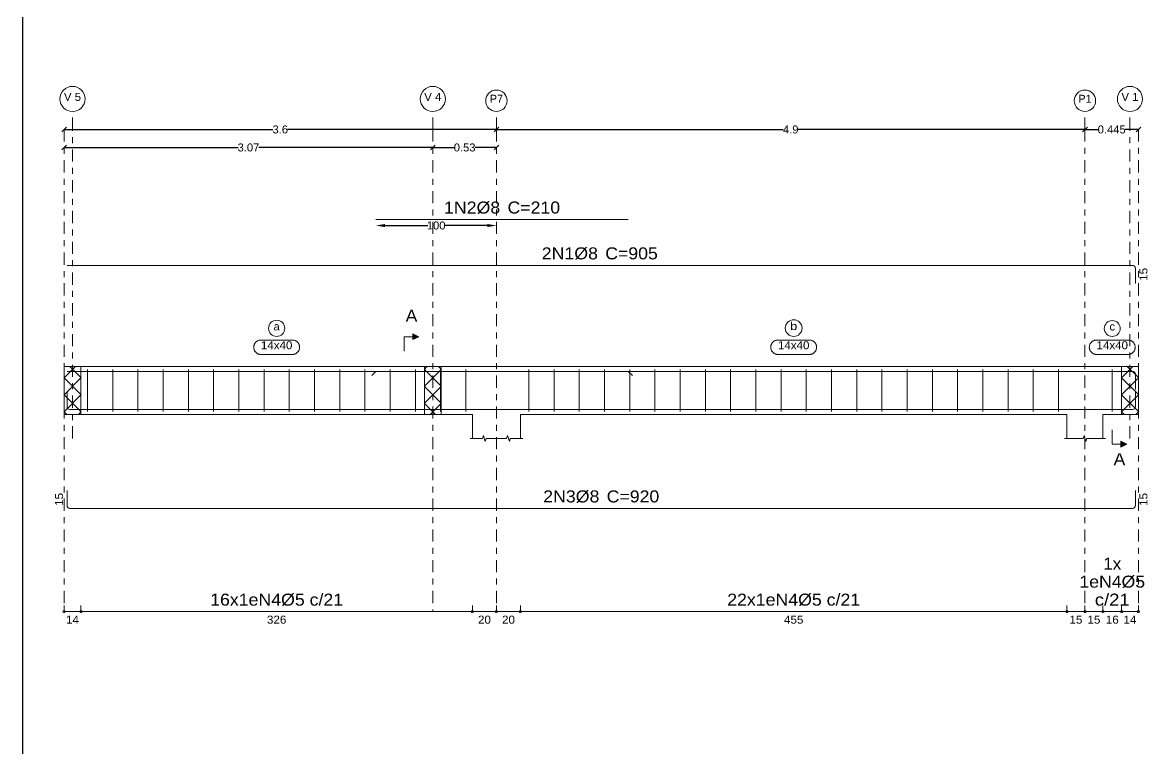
# Model space of a CAD drawing. Header units: centimetres. Extents: x 3194 to 3278, y -951 to -517.
# Drawn here: x 3236.63 to 3255.36, y -874.52 to -862.43 of the extents above; entities that cross this region are included whole.
import ezdxf
from ezdxf.enums import TextEntityAlignment as Align

# ---------------------------------------------------------------- set-up
doc = ezdxf.new("R2010")
doc.units = ezdxf.units.CM
doc.linetypes.add('CYPE_RAYAPUNTO', pattern=[0.4125, 0.2025, -0.105, 0, -0.105])
for name, color, linetype, lineweight in [('ARM_LONGITUDINAL_Ø8', 32, 'Continuous', 9), ('ARM_TRANSVERSAL_Ø5', 120, 'Continuous', 9), ('ELE_ARM_TRANS_TXT_EST', 7, 'Continuous', 9), ('ELE_CONT_NOS', 7, 'Continuous', 9), ('ELE_CONT_VIG_CONCRETO', 7, 'Continuous', 9), ('ELE_COT_COMPRIMENTO_PROJETADO', 8, 'Continuous', 0), ('ELE_COT_COT_ANCORAGENS', 8, 'Continuous', 0), ('ELE_COT_COT_ARM', 8, 'Continuous', 0), ('ELE_COT_COT_EST', 8, 'Continuous', 0), ('ELE_COT_COT_LIN_APOIOS', 8, 'CYPE_RAYAPUNTO', 0), ('ELE_COT_TEXTOS_ESTRIBOS', 8, 'Continuous', 0), ('ELE_REF_COT_LIN_AUX_COTA', 8, 'CYPE_RAYAPUNTO', 9), ('ELE_REF_LINHAS_MARCAS_PLANTA', 8, 'Continuous', 9), ('ELE_REF_MARCAS_PLANTA', 8, 'Continuous', 9), ('ELE_REF_REF_NOME', 8, 'Continuous', 9), ('ELE_REF_REF_REFERENCIA', 8, 'Continuous', 9), ('ELE_REF_TEXTO_REF_NOME', 8, 'Continuous', 9), ('ELE_REF_TEXTO_REF_REFERENCIA', 8, 'Continuous', 9), ('POR_ARM_LONG_ARM_TEXTOS', 7, 'Continuous', 9), ('POR_ARM_LONG_TXT_COMP', 7, 'Continuous', 9)]:
    doc.layers.add(name, color=color, linetype=linetype, lineweight=lineweight)
doc.styles.add('CYPETXT', font='arial.ttf', dxfattribs={"height": 0.2})
doc.styles.add('CYPETXT_0.2', font='arial.ttf', dxfattribs={"height": 0.133333})
doc.dimstyles.new('cype_arrow', dxfattribs={"dimtxt": 0.18, "dimasz": 0.15, "dimexe": 0.05, "dimexo": 0.05, "dimgap": 0, "dimtad": 0, "dimdec": 4, "dimzin": 0, "dimdsep": 46, "dimtxsty": 'CYPETXT_0.2', "dimcen": 0.09, "dimadec": 0, "dimazin": 0, "dimtfac": 1, "dimtdec": 4, "dimtofl": 0, "dimtmove": 2, "dimatfit": 3, "dimfxl": 1, "dimtolj": 1, "dimtzin": 0, "dimarcsym": 0})
doc.dimstyles.new('cype_oblique', dxfattribs={"dimtxt": 0.18, "dimasz": 0.18, "dimexe": 0.05, "dimexo": 0.05, "dimgap": 0, "dimtad": 0, "dimdec": 4, "dimzin": 0, "dimdsep": 46, "dimtxsty": 'CYPETXT_0.2', "dimblk": 'OBLIQUE', "dimtsz": 0.04, "dimcen": 0.09, "dimadec": 0, "dimazin": 0, "dimtfac": 1, "dimtdec": 4, "dimtofl": 0, "dimtmove": 2, "dimatfit": 3, "dimfxl": 1, "dimtolj": 1, "dimtzin": 0, "dimarcsym": 0})

# ---------------------------------------------------------------- blocks, each defined once
blk = doc.blocks.new('*D1380')
at = {"layer": 'Defpoints', "color": 0, "transparency": 16777216}
for p in [(3237.32, -864.51), (3237.32, -864.51), (3243.46, -864.51)]:
    blk.add_point(p, dxfattribs=at)
at = {"layer": 'ELE_COT_COMPRIMENTO_PROJETADO', "color": 0, "lineweight": -2, "transparency": 16777216}
for p, q in [((3237.28, -864.55), (3237.36, -864.47)), ((3237.32, -864.51), (3240.216, -864.51)), ((3243.46, -864.51), (3240.563, -864.51)), ((3243.42, -864.55), (3243.5, -864.47))]:
    blk.add_line(p, q, dxfattribs=at)
at = {"layer": 'ELE_COT_COMPRIMENTO_PROJETADO', "color": 0, "transparency": 16777216, "insert": (3240.39, -864.51), "char_height": 0.1333, "attachment_point": 5, "style": 'CYPETXT_0.2'}
blk.add_mtext('\\A1;3.07', dxfattribs=at)
blk = doc.blocks.new('_OBLIQUE')
at = {"color": 0, "linetype": 'ByBlock'}
blk.add_line((-0.5, -0.5), (0.5, 0.5), dxfattribs=at)
blk = doc.blocks.new('*D1381')
at = {"layer": 'Defpoints', "color": 0, "transparency": 16777216}
for p in [(3243.46, -864.51), (3243.46, -864.51), (3244.52, -864.51)]:
    blk.add_point(p, dxfattribs=at)
at = {"layer": 'ELE_COT_COMPRIMENTO_PROJETADO', "color": 0, "lineweight": -2, "transparency": 16777216}
for p, q in [((3243.42, -864.55), (3243.5, -864.47)), ((3243.46, -864.51), (3243.816, -864.51)), ((3244.52, -864.51), (3244.163, -864.51)), ((3244.48, -864.55), (3244.56, -864.47))]:
    blk.add_line(p, q, dxfattribs=at)
at = {"layer": 'ELE_COT_COMPRIMENTO_PROJETADO', "color": 0, "transparency": 16777216, "insert": (3243.99, -864.51), "char_height": 0.1333, "attachment_point": 5, "style": 'CYPETXT_0.2'}
blk.add_mtext('\\A1;0.53', dxfattribs=at)
blk = doc.blocks.new('*D1382')
at = {"layer": 'Defpoints', "color": 0, "transparency": 16777216}
for p in [(3237.32, -864.21), (3237.32, -864.21), (3244.52, -864.21)]:
    blk.add_point(p, dxfattribs=at)
at = {"layer": 'ELE_COT_COMPRIMENTO_PROJETADO', "color": 0, "lineweight": -2, "transparency": 16777216}
for p, q in [((3237.28, -864.25), (3237.36, -864.17)), ((3244.48, -864.25), (3244.56, -864.17)), ((3237.32, -864.21), (3240.798, -864.21)), ((3244.52, -864.21), (3241.041, -864.21))]:
    blk.add_line(p, q, dxfattribs=at)
at = {"layer": 'ELE_COT_COMPRIMENTO_PROJETADO', "color": 0, "transparency": 16777216, "insert": (3240.92, -864.21), "char_height": 0.1333, "attachment_point": 5, "style": 'CYPETXT_0.2'}
blk.add_mtext('\\A1;3.6', dxfattribs=at)
blk = doc.blocks.new('*D1383')
at = {"layer": 'Defpoints', "color": 0, "transparency": 16777216}
for p in [(3244.52, -864.21), (3244.52, -864.21), (3254.32, -864.21)]:
    blk.add_point(p, dxfattribs=at)
at = {"layer": 'ELE_COT_COMPRIMENTO_PROJETADO', "color": 0, "lineweight": -2, "transparency": 16777216}
for p, q in [((3244.48, -864.25), (3244.56, -864.17)), ((3254.28, -864.25), (3254.36, -864.17)), ((3244.52, -864.21), (3249.295, -864.21)), ((3254.32, -864.21), (3249.544, -864.21))]:
    blk.add_line(p, q, dxfattribs=at)
at = {"layer": 'ELE_COT_COMPRIMENTO_PROJETADO', "color": 0, "transparency": 16777216, "insert": (3249.42, -864.21), "char_height": 0.1333, "attachment_point": 5, "style": 'CYPETXT_0.2'}
blk.add_mtext('\\A1;4.9', dxfattribs=at)
blk = doc.blocks.new('*D1384')
at = {"layer": 'Defpoints', "color": 0, "transparency": 16777216}
for p in [(3254.32, -864.21), (3254.32, -864.21), (3255.21, -864.21)]:
    blk.add_point(p, dxfattribs=at)
at = {"layer": 'ELE_COT_COMPRIMENTO_PROJETADO', "color": 0, "lineweight": -2, "transparency": 16777216}
for p, q in [((3254.28, -864.25), (3254.36, -864.17)), ((3255.17, -864.25), (3255.25, -864.17)), ((3254.32, -864.21), (3254.539, -864.21)), ((3255.21, -864.21), (3254.99, -864.21))]:
    blk.add_line(p, q, dxfattribs=at)
at = {"layer": 'ELE_COT_COMPRIMENTO_PROJETADO', "color": 0, "transparency": 16777216, "insert": (3254.765, -864.21), "char_height": 0.1333, "attachment_point": 5, "style": 'CYPETXT_0.2'}
blk.add_mtext('\\A1;0.445', dxfattribs=at)
blk = doc.blocks.new('*D1221')
at = {"layer": 'Defpoints', "color": 0, "transparency": 16777216}
for p in [(3242.513, -865.81), (3244.52, -865.81), (3244.52, -865.81)]:
    blk.add_point(p, dxfattribs=at)
at = {"layer": 'ELE_COT_COT_ARM', "color": 0, "lineweight": -2, "transparency": 16777216}
for p, q in [((3242.663, -865.81), (3243.376, -865.81)), ((3244.37, -865.81), (3243.657, -865.81))]:
    blk.add_line(p, q, dxfattribs=at)
at = {"layer": 'ELE_COT_COT_ARM', "color": 0, "transparency": 16777216}
for points in [[(3242.663, -865.785), (3242.663, -865.835), (3242.513, -865.81)], [(3244.37, -865.785), (3244.37, -865.835), (3244.52, -865.81)]]:
    blk.add_solid(points, dxfattribs=at)
at = {"layer": 'ELE_COT_COT_ARM', "color": 0, "transparency": 16777216, "insert": (3243.516, -865.81), "char_height": 0.1333, "attachment_point": 5, "style": 'CYPETXT_0.2'}
blk.add_mtext('\\A1;100', dxfattribs=at)

msp = doc.modelspace()

# ---------------------------------------------------------------- hatches: boundary and pattern name
at = {"layer": 'ELE_REF_LINHAS_MARCAS_PLANTA'}
for points in [[(3243.12944, -867.7108), (3243.12944, -867.6148), (3243.22544, -867.6628)], [(3254.91857, -869.4048), (3254.91857, -869.5008), (3255.01457, -869.4528)]]:
    msp.add_hatch(color=256, dxfattribs=at).paths.add_polyline_path(points)

# ---------------------------------------------------------------- linework, layer by layer
msp.add_line((3236.62733, -860.62006), (3236.62733, -874.79363))
at = {"layer": 'ARM_LONGITUDINAL_Ø8'}
for p, q in [((3242.5133, -868.2398), (3242.44259, -868.31051)), ((3246.7133, -868.2398), (3246.78401, -868.31051))]:
    msp.add_line(p, q, dxfattribs=at)
for points in [[(3242.5133, -865.71019), (3246.7133, -865.71019)], [(3255.15957, -866.77367), (3255.15957, -866.52167), (3255.15592, -866.5033), (3255.14551, -866.48773), (3255.12994, -866.47733), (3255.11157, -866.47367), (3237.36957, -866.47367)], [(3255.15957, -868.5398), (3255.15957, -868.2878), (3255.15592, -868.26943), (3255.14551, -868.25385), (3255.12994, -868.24345), (3255.11157, -868.2398), (3237.36957, -868.2398)], [(3242.5133, -868.2398), (3246.7133, -868.2398)], [(3255.15957, -868.5758), (3255.15957, -868.8278), (3255.15592, -868.84616), (3255.14551, -868.86174), (3255.12994, -868.87214), (3255.11157, -868.8758), (3237.41757, -868.8758), (3237.3992, -868.87214), (3237.38363, -868.86174), (3237.37322, -868.84616), (3237.36957, -868.8278), (3237.36957, -868.5758)], [(3255.15957, -870.2228), (3255.15957, -870.4748), (3255.15592, -870.49316), (3255.14551, -870.50874), (3255.12994, -870.51914), (3255.11157, -870.5228), (3237.41757, -870.5228), (3237.3992, -870.51914), (3237.38363, -870.50874), (3237.37322, -870.49316), (3237.36957, -870.4748), (3237.36957, -870.2228)]]:
    msp.add_lwpolyline(points, dxfattribs=at)
at = {"layer": 'ARM_TRANSVERSAL_Ø5'}
for p, q in [((3237.70957, -868.2078), (3237.70957, -868.9078)), ((3238.12957, -868.2078), (3238.12957, -868.9078)), ((3238.54957, -868.2078), (3238.54957, -868.9078)), ((3238.96957, -868.2078), (3238.96957, -868.9078)), ((3239.38957, -868.2078), (3239.38957, -868.9078)), ((3239.80957, -868.2078), (3239.80957, -868.9078)), ((3240.22957, -868.2078), (3240.22957, -868.9078)), ((3240.64957, -868.2078), (3240.64957, -868.9078)), ((3241.06957, -868.2078), (3241.06957, -868.9078)), ((3241.48957, -868.2078), (3241.48957, -868.9078)), ((3241.90957, -868.2078), (3241.90957, -868.9078)), ((3242.32957, -868.2078), (3242.32957, -868.9078)), ((3242.74957, -868.2078), (3242.74957, -868.9078)), ((3243.16957, -868.2078), (3243.16957, -868.9078)), ((3243.58957, -868.2078), (3243.58957, -868.9078)), ((3244.00957, -868.2078), (3244.00957, -868.9078)), ((3245.05957, -868.2078), (3245.05957, -868.9078)), ((3245.47957, -868.2078), (3245.47957, -868.9078)), ((3245.89957, -868.2078), (3245.89957, -868.9078)), ((3246.31957, -868.2078), (3246.31957, -868.9078)), ((3246.73957, -868.2078), (3246.73957, -868.9078)), ((3247.15957, -868.2078), (3247.15957, -868.9078)), ((3247.57957, -868.2078), (3247.57957, -868.9078)), ((3247.99957, -868.2078), (3247.99957, -868.9078)), ((3248.41957, -868.2078), (3248.41957, -868.9078)), ((3248.83957, -868.2078), (3248.83957, -868.9078)), ((3249.25957, -868.2078), (3249.25957, -868.9078)), ((3249.67957, -868.2078), (3249.67957, -868.9078)), ((3250.09957, -868.2078), (3250.09957, -868.9078)), ((3250.51957, -868.2078), (3250.51957, -868.9078)), ((3250.93957, -868.2078), (3250.93957, -868.9078)), ((3251.35957, -868.2078), (3251.35957, -868.9078)), ((3251.77957, -868.2078), (3251.77957, -868.9078)), ((3252.19957, -868.2078), (3252.19957, -868.9078)), ((3252.61957, -868.2078), (3252.61957, -868.9078)), ((3253.03957, -868.2078), (3253.03957, -868.9078)), ((3253.45957, -868.2078), (3253.45957, -868.9078)), ((3253.87957, -868.2078), (3253.87957, -868.9078)), ((3254.77457, -868.2078), (3254.77457, -868.9078))]:
    msp.add_line(p, q, dxfattribs=at)
at = {"layer": 'ELE_CONT_NOS'}
for p, q in [((3237.31957, -868.1578), (3237.31957, -868.9578)), ((3255.20957, -868.1578), (3255.20957, -868.9578)), ((3244.11957, -868.9578), (3244.11957, -869.3578)), ((3244.91957, -868.9578), (3244.91957, -869.3578)), ((3254.01957, -868.9578), (3254.01957, -869.3578)), ((3254.61957, -868.9578), (3254.61957, -869.3578))]:
    msp.add_line(p, q, dxfattribs=at)
at = {"layer": 'ELE_CONT_NOS', "lineweight": 0}
for p, q in [((3237.31957, -868.34703), (3237.50881, -868.1578)), ((3237.59957, -868.34419), (3237.41318, -868.1578)), ((3243.31957, -868.20419), (3243.36596, -868.1578)), ((3243.31957, -868.48703), (3243.59957, -868.20703)), ((3243.59957, -868.48703), (3243.31957, -868.20703)), ((3243.59957, -868.20419), (3243.55318, -868.1578)), ((3254.92957, -868.34703), (3255.11881, -868.1578)), ((3255.20957, -868.34419), (3255.02318, -868.1578)), ((3237.59957, -868.62703), (3237.31957, -868.34703)), ((3237.31957, -868.62987), (3237.59957, -868.34987)), ((3243.31957, -868.76987), (3243.59957, -868.48987)), ((3243.59957, -868.76987), (3243.31957, -868.48987)), ((3255.20957, -868.62703), (3254.92957, -868.34703)), ((3254.92957, -868.62987), (3255.20957, -868.34987)), ((3237.59957, -868.90987), (3237.31957, -868.62987)), ((3237.31957, -868.91272), (3237.59957, -868.63272)), ((3255.20957, -868.90987), (3254.92957, -868.62987)), ((3254.92957, -868.91272), (3255.20957, -868.63272)), ((3243.50465, -868.9578), (3243.31957, -868.77272)), ((3243.41449, -868.9578), (3243.59957, -868.77272)), ((3237.36465, -868.9578), (3237.31957, -868.91272)), ((3237.55733, -868.9578), (3237.59957, -868.91556)), ((3254.97465, -868.9578), (3254.92957, -868.91272)), ((3255.16733, -868.9578), (3255.20957, -868.91556))]:
    msp.add_line(p, q, dxfattribs=at)
at = {"layer": 'ELE_CONT_NOS'}
for points in [[(3237.31957, -868.1578), (3237.59957, -868.1578)], [(3244.11957, -868.1578), (3244.91957, -868.1578)], [(3254.01957, -868.1578), (3254.61957, -868.1578)], [(3254.92957, -868.1578), (3255.20957, -868.1578)], [(3237.31957, -868.9578), (3237.59957, -868.9578)], [(3254.92957, -868.9578), (3255.20957, -868.9578)], [(3244.07957, -869.3578), (3244.28957, -869.3578), (3244.30457, -869.3078), (3244.33457, -869.4078), (3244.34957, -869.3578), (3244.55957, -869.3578)], [(3244.47957, -869.3578), (3244.68957, -869.3578), (3244.70457, -869.3078), (3244.73457, -869.4078), (3244.74957, -869.3578), (3244.95957, -869.3578)], [(3253.97957, -869.3578), (3254.28957, -869.3578), (3254.30457, -869.3078), (3254.33457, -869.4078), (3254.34957, -869.3578), (3254.65957, -869.3578)]]:
    msp.add_lwpolyline(points, dxfattribs=at)
at = {"layer": 'ELE_CONT_NOS', "lineweight": 0}
for points in [[(3237.31957, -868.1578), (3237.31957, -868.9578), (3237.59957, -868.9578), (3237.59957, -868.1578), (3237.31957, -868.1578)], [(3243.31957, -868.1578), (3243.31957, -868.9578), (3243.59957, -868.9578), (3243.59957, -868.1578), (3243.31957, -868.1578)], [(3254.92957, -868.1578), (3254.92957, -868.9578), (3255.20957, -868.9578), (3255.20957, -868.1578), (3254.92957, -868.1578)]]:
    msp.add_lwpolyline(points, close=True, dxfattribs=at)
at = {"layer": 'ELE_CONT_VIG_CONCRETO'}
for p, q in [((3237.59957, -868.1578), (3243.45957, -868.1578)), ((3243.45957, -868.1578), (3244.11957, -868.1578)), ((3244.91957, -868.1578), (3254.01957, -868.1578)), ((3254.61957, -868.1578), (3254.92957, -868.1578)), ((3237.59957, -868.9578), (3243.45957, -868.9578)), ((3243.45957, -868.9578), (3244.11957, -868.9578)), ((3244.91957, -868.9578), (3254.01957, -868.9578)), ((3254.61957, -868.9578), (3254.92957, -868.9578))]:
    msp.add_line(p, q, dxfattribs=at)
at = {"layer": 'ELE_COT_COT_EST'}
for p, q in [((3237.31957, -872.2428), (3237.31957, -872.1428)), ((3237.59957, -872.2428), (3237.59957, -872.1428)), ((3244.11957, -872.2428), (3244.11957, -872.1428)), ((3244.51957, -872.2428), (3244.51957, -872.1428)), ((3244.91957, -872.2428), (3244.91957, -872.1428)), ((3254.01957, -872.2428), (3254.01957, -872.1428)), ((3254.31957, -872.2428), (3254.31957, -872.1428)), ((3254.61957, -872.2428), (3254.61957, -872.1428)), ((3254.92957, -872.2428), (3254.92957, -872.1428))]:
    msp.add_line(p, q, dxfattribs=at)
for points in [[(3237.31957, -872.2428), (3237.59957, -872.2428), (3237.59957, -872.1428)], [(3237.59957, -872.2428), (3244.11957, -872.2428), (3244.11957, -872.1428)], [(3244.11957, -872.2428), (3244.51957, -872.2428), (3244.51957, -872.1428)], [(3244.51957, -872.2428), (3244.91957, -872.2428), (3244.91957, -872.1428)], [(3244.91957, -872.2428), (3254.01957, -872.2428), (3254.01957, -872.1428)], [(3254.01957, -872.2428), (3254.31957, -872.2428), (3254.31957, -872.1428)], [(3254.31957, -872.2428), (3254.61957, -872.2428), (3254.61957, -872.1428)], [(3254.61957, -872.2428), (3254.92957, -872.2428), (3254.92957, -872.1428)], [(3254.92957, -872.2428), (3255.20957, -872.2428), (3255.20957, -872.1428)]]:
    msp.add_lwpolyline(points, dxfattribs=at)
for centre in [(3237.31957, -872.2428), (3237.59957, -872.2428), (3237.59957, -872.2428), (3244.11957, -872.2428), (3244.11957, -872.2428), (3244.51957, -872.2428), (3244.51957, -872.2428), (3244.91957, -872.2428), (3244.91957, -872.2428), (3254.01957, -872.2428), (3254.01957, -872.2428), (3254.31957, -872.2428), (3254.31957, -872.2428), (3254.61957, -872.2428), (3254.61957, -872.2428), (3254.92957, -872.2428), (3254.92957, -872.2428), (3255.20957, -872.2428)]:
    msp.add_circle(centre, 0.02, dxfattribs=at)
at = {"layer": 'ELE_COT_COT_LIN_APOIOS'}
for p, q in [((3237.31957, -864.21019), (3237.31957, -872.2428)), ((3237.31957, -864.21019), (3237.31957, -872.2428)), ((3243.45957, -864.21019), (3243.45957, -872.2428)), ((3244.51957, -864.21019), (3244.51957, -872.2428)), ((3244.51957, -864.21019), (3244.51957, -872.2428)), ((3254.31957, -864.21019), (3254.31957, -872.2428)), ((3255.20957, -864.21019), (3255.20957, -872.2428))]:
    msp.add_line(p, q, dxfattribs=at)
at = {"layer": 'ELE_REF_COT_LIN_AUX_COTA'}
for p, q in [((3237.45957, -864.21019), (3237.45957, -863.91019)), ((3243.45957, -864.21019), (3243.45957, -863.91019)), ((3244.51957, -864.21019), (3244.51957, -863.91019)), ((3254.31957, -864.21019), (3254.31957, -863.91019)), ((3255.06957, -864.21019), (3255.06957, -863.91019)), ((3237.45957, -869.3578), (3237.45957, -864.21019)), ((3255.06957, -869.3578), (3255.06957, -864.21019))]:
    msp.add_line(p, q, dxfattribs=at)
at = {"layer": 'ELE_REF_LINHAS_MARCAS_PLANTA'}
for p, q in [((3242.98544, -867.6628), (3242.98544, -867.9028)), ((3242.98544, -867.6628), (3243.12944, -867.6628)), ((3254.77457, -869.4528), (3254.77457, -869.2128)), ((3254.77457, -869.4528), (3254.91857, -869.4528))]:
    msp.add_line(p, q, dxfattribs=at)
for points in [[(3243.12944, -867.7108), (3243.12944, -867.6148), (3243.22544, -867.6628)], [(3254.91857, -869.4048), (3254.91857, -869.5008), (3255.01457, -869.4528)]]:
    msp.add_lwpolyline(points, close=True, dxfattribs=at)
at = {"layer": 'ELE_REF_REF_NOME'}
for points in [[(3241.12157, -867.7178), (3241.12959, -867.71806), (3241.13756, -867.71887), (3241.14547, -867.7202), (3241.15327, -867.72206), (3241.16093, -867.72444), (3241.16842, -867.72732), (3241.17569, -867.73069), (3241.18272, -867.73455), (3241.18948, -867.73886), (3241.19594, -867.74362), (3241.20206, -867.7488), (3241.20783, -867.75437), (3241.21321, -867.76032), (3241.21818, -867.76661), (3241.22272, -867.77323), (3241.2268, -867.78013), (3241.23042, -867.78728), (3241.23355, -867.79467), (3241.23618, -867.80224), (3241.2383, -867.80998), (3241.2399, -867.81784), (3241.24097, -867.82578), (3241.2415, -867.83379), (3241.2415, -867.84181), (3241.24097, -867.84981), (3241.2399, -867.85775), (3241.2383, -867.86561), (3241.23618, -867.87335), (3241.23355, -867.88092), (3241.23042, -867.88831), (3241.2268, -867.89547), (3241.22272, -867.90237), (3241.21818, -867.90898), (3241.21321, -867.91527), (3241.20783, -867.92122), (3241.20206, -867.92679), (3241.19594, -867.93197), (3241.18948, -867.93673), (3241.18272, -867.94104), (3241.17569, -867.9449), (3241.16842, -867.94827), (3241.16093, -867.95116), (3241.15327, -867.95353), (3241.14547, -867.95539), (3241.13756, -867.95672), (3241.12959, -867.95753), (3241.12157, -867.9578), (3240.59757, -867.9578), (3240.58956, -867.95753), (3240.58158, -867.95672), (3240.57367, -867.95539), (3240.56587, -867.95353), (3240.55821, -867.95116), (3240.55072, -867.94827), (3240.54345, -867.9449), (3240.53642, -867.94104), (3240.52966, -867.93673), (3240.5232, -867.93197), (3240.51708, -867.92679), (3240.51131, -867.92122), (3240.50593, -867.91527), (3240.50096, -867.90898), (3240.49642, -867.90237), (3240.49234, -867.89547), (3240.48872, -867.88831), (3240.48559, -867.88092), (3240.48296, -867.87335), (3240.48084, -867.86561), (3240.47924, -867.85775), (3240.47817, -867.84981), (3240.47764, -867.84181), (3240.47764, -867.83379), (3240.47817, -867.82578), (3240.47924, -867.81784), (3240.48084, -867.80998), (3240.48296, -867.80224), (3240.48559, -867.79467), (3240.48872, -867.78728), (3240.49234, -867.78013), (3240.49642, -867.77323), (3240.50096, -867.76661), (3240.50593, -867.76032), (3240.51131, -867.75437), (3240.51708, -867.7488), (3240.5232, -867.74362), (3240.52966, -867.73886), (3240.53642, -867.73455), (3240.54345, -867.73069), (3240.55072, -867.72732), (3240.55821, -867.72444), (3240.56587, -867.72206), (3240.57367, -867.7202), (3240.58158, -867.71887), (3240.58956, -867.71806), (3240.59757, -867.7178), (3241.12157, -867.7178)], [(3249.73157, -867.7178), (3249.73959, -867.71806), (3249.74756, -867.71887), (3249.75547, -867.7202), (3249.76327, -867.72206), (3249.77093, -867.72444), (3249.77842, -867.72732), (3249.78569, -867.73069), (3249.79272, -867.73455), (3249.79948, -867.73886), (3249.80594, -867.74362), (3249.81206, -867.7488), (3249.81783, -867.75437), (3249.82321, -867.76032), (3249.82818, -867.76661), (3249.83272, -867.77323), (3249.8368, -867.78013), (3249.84042, -867.78728), (3249.84355, -867.79467), (3249.84618, -867.80224), (3249.8483, -867.80998), (3249.8499, -867.81784), (3249.85097, -867.82578), (3249.8515, -867.83379), (3249.8515, -867.84181), (3249.85097, -867.84981), (3249.8499, -867.85775), (3249.8483, -867.86561), (3249.84618, -867.87335), (3249.84355, -867.88092), (3249.84042, -867.88831), (3249.8368, -867.89547), (3249.83272, -867.90237), (3249.82818, -867.90898), (3249.82321, -867.91527), (3249.81783, -867.92122), (3249.81206, -867.92679), (3249.80594, -867.93197), (3249.79948, -867.93673), (3249.79272, -867.94104), (3249.78569, -867.9449), (3249.77842, -867.94827), (3249.77093, -867.95116), (3249.76327, -867.95353), (3249.75547, -867.95539), (3249.74756, -867.95672), (3249.73959, -867.95753), (3249.73157, -867.9578), (3249.20757, -867.9578), (3249.19956, -867.95753), (3249.19158, -867.95672), (3249.18367, -867.95539), (3249.17587, -867.95353), (3249.16821, -867.95116), (3249.16072, -867.94827), (3249.15345, -867.9449), (3249.14642, -867.94104), (3249.13966, -867.93673), (3249.1332, -867.93197), (3249.12708, -867.92679), (3249.12131, -867.92122), (3249.11593, -867.91527), (3249.11096, -867.90898), (3249.10642, -867.90237), (3249.10234, -867.89547), (3249.09872, -867.88831), (3249.09559, -867.88092), (3249.09296, -867.87335), (3249.09084, -867.86561), (3249.08924, -867.85775), (3249.08817, -867.84981), (3249.08764, -867.84181), (3249.08764, -867.83379), (3249.08817, -867.82578), (3249.08924, -867.81784), (3249.09084, -867.80998), (3249.09296, -867.80224), (3249.09559, -867.79467), (3249.09872, -867.78728), (3249.10234, -867.78013), (3249.10642, -867.77323), (3249.11096, -867.76661), (3249.11593, -867.76032), (3249.12131, -867.75437), (3249.12708, -867.7488), (3249.1332, -867.74362), (3249.13966, -867.73886), (3249.14642, -867.73455), (3249.15345, -867.73069), (3249.16072, -867.72732), (3249.16821, -867.72444), (3249.17587, -867.72206), (3249.18367, -867.7202), (3249.19158, -867.71887), (3249.19956, -867.71806), (3249.20757, -867.7178), (3249.73157, -867.7178)], [(3255.03657, -867.7178), (3255.04459, -867.71806), (3255.05256, -867.71887), (3255.06047, -867.7202), (3255.06827, -867.72206), (3255.07593, -867.72444), (3255.08342, -867.72732), (3255.09069, -867.73069), (3255.09772, -867.73455), (3255.10448, -867.73886), (3255.11094, -867.74362), (3255.11706, -867.7488), (3255.12283, -867.75437), (3255.12821, -867.76032), (3255.13318, -867.76661), (3255.13772, -867.77323), (3255.1418, -867.78013), (3255.14542, -867.78728), (3255.14855, -867.79467), (3255.15118, -867.80224), (3255.1533, -867.80998), (3255.1549, -867.81784), (3255.15597, -867.82578), (3255.1565, -867.83379), (3255.1565, -867.84181), (3255.15597, -867.84981), (3255.1549, -867.85775), (3255.1533, -867.86561), (3255.15118, -867.87335), (3255.14855, -867.88092), (3255.14542, -867.88831), (3255.1418, -867.89547), (3255.13772, -867.90237), (3255.13318, -867.90898), (3255.12821, -867.91527), (3255.12283, -867.92122), (3255.11706, -867.92679), (3255.11094, -867.93197), (3255.10448, -867.93673), (3255.09772, -867.94104), (3255.09069, -867.9449), (3255.08342, -867.94827), (3255.07593, -867.95116), (3255.06827, -867.95353), (3255.06047, -867.95539), (3255.05256, -867.95672), (3255.04459, -867.95753), (3255.03657, -867.9578), (3254.51257, -867.9578), (3254.50456, -867.95753), (3254.49658, -867.95672), (3254.48867, -867.95539), (3254.48087, -867.95353), (3254.47321, -867.95116), (3254.46572, -867.94827), (3254.45845, -867.9449), (3254.45142, -867.94104), (3254.44466, -867.93673), (3254.4382, -867.93197), (3254.43208, -867.92679), (3254.42631, -867.92122), (3254.42093, -867.91527), (3254.41596, -867.90898), (3254.41142, -867.90237), (3254.40734, -867.89547), (3254.40372, -867.88831), (3254.40059, -867.88092), (3254.39796, -867.87335), (3254.39584, -867.86561), (3254.39424, -867.85775), (3254.39317, -867.84981), (3254.39264, -867.84181), (3254.39264, -867.83379), (3254.39317, -867.82578), (3254.39424, -867.81784), (3254.39584, -867.80998), (3254.39796, -867.80224), (3254.40059, -867.79467), (3254.40372, -867.78728), (3254.40734, -867.78013), (3254.41142, -867.77323), (3254.41596, -867.76661), (3254.42093, -867.76032), (3254.42631, -867.75437), (3254.43208, -867.7488), (3254.4382, -867.74362), (3254.44466, -867.73886), (3254.45142, -867.73455), (3254.45845, -867.73069), (3254.46572, -867.72732), (3254.47321, -867.72444), (3254.48087, -867.72206), (3254.48867, -867.7202), (3254.49658, -867.71887), (3254.50456, -867.71806), (3254.51257, -867.7178), (3255.03657, -867.7178)]]:
    msp.add_lwpolyline(points, close=True, dxfattribs=at)
for centre, radius in [((3240.85957, -867.52309), 0.13471), ((3249.46957, -867.51847), 0.13933), ((3254.77457, -867.52571), 0.13209)]:
    msp.add_circle(centre, radius, dxfattribs=at)
at = {"layer": 'ELE_REF_REF_REFERENCIA'}
for centre, radius in [((3237.45957, -863.7008), 0.2094), ((3243.45957, -863.7008), 0.2094), ((3244.51957, -863.7318), 0.17839), ((3254.31957, -863.7318), 0.17839), ((3255.06957, -863.7008), 0.2094)]:
    msp.add_circle(centre, radius, dxfattribs=at)

# ---------------------------------------------------------------- texts
at = {"layer": 'ELE_ARM_TRANS_TXT_EST', "style": 'CYPETXT'}
for s, width, p, p2 in [('1x', 1.016644, (3254.62457, -871.5428), (3254.92457, -871.5428)), ('1eN4%%c5', 1.049339, (3254.22857, -871.8428), (3255.32057, -871.8428)), ('16x1eN4%%c5 c/21', 1.055863, (3239.75257, -872.1428), (3241.96657, -872.1428)), ('22x1eN4%%c5 c/21', 1.055863, (3248.36257, -872.1428), (3250.57657, -872.1428)), ('c/21', 1.096376, (3254.48507, -872.1428), (3255.06407, -872.1428))]:
    msp.add_text(s, height=0.2, dxfattribs=dict(at, width=width)).set_placement(p, p2, align=Align.FIT)
at = {"layer": 'ELE_COT_COT_ANCORAGENS', "style": 'CYPETXT', "width": 1.042546}
for p, p2 in [((3255.35957, -866.73167), (3255.35957, -866.51567)), ((3237.3029, -870.4808), (3237.3029, -870.2648)), ((3255.35957, -870.4808), (3255.35957, -870.2648))]:
    msp.add_text('15', height=0.133333, rotation=90, dxfattribs=at).set_placement(p, p2, align=Align.FIT)
at = {"layer": 'ELE_COT_TEXTOS_ESTRIBOS', "style": 'CYPETXT', "width": 1.042546}
for s, p, p2 in [('14', (3237.35157, -872.4428), (3237.56757, -872.4428)), ('326', (3240.69757, -872.4428), (3241.02157, -872.4428)), ('20', (3244.21157, -872.4428), (3244.42757, -872.4428)), ('20', (3244.61157, -872.4428), (3244.82757, -872.4428)), ('455', (3249.30757, -872.4428), (3249.63157, -872.4428)), ('15', (3254.06157, -872.4428), (3254.27757, -872.4428)), ('15', (3254.36157, -872.4428), (3254.57757, -872.4428)), ('16', (3254.66657, -872.4428), (3254.88257, -872.4428)), ('14', (3254.96157, -872.4428), (3255.17757, -872.4428))]:
    msp.add_text(s, height=0.133333, dxfattribs=at).set_placement(p, p2, align=Align.FIT)
at = {"layer": 'ELE_REF_MARCAS_PLANTA', "style": 'CYPETXT', "width": 1.044083}
for p, p2 in [((3243.00794, -867.4128), (3243.20294, -867.4128)), ((3254.79707, -869.8028), (3254.99207, -869.8028))]:
    msp.add_text('A', height=0.2, dxfattribs=at).set_placement(p, p2, align=Align.FIT)
at = {"layer": 'ELE_REF_TEXTO_REF_NOME', "style": 'CYPETXT'}
for s, height, width, p, p2 in [('a', 0.13333, 0.984627, (3240.80857, -867.55642), (3240.91057, -867.55642)), ('b', 0.13333, 1.139078, (3249.41057, -867.5518), (3249.52857, -867.5518)), ('c', 0.13333, 0.987832, (3254.72857, -867.55904), (3254.82057, -867.55904)), ('14x40', 0.133333, 1.032505, (3240.59757, -867.87113), (3241.12157, -867.87113)), ('14x40', 0.133333, 1.032505, (3249.20757, -867.87113), (3249.73157, -867.87113)), ('14x40', 0.133333, 1.032505, (3254.51257, -867.87113), (3255.03657, -867.87113))]:
    msp.add_text(s, height=height, dxfattribs=dict(at, width=width)).set_placement(p, p2, align=Align.FIT)
at = {"layer": 'ELE_REF_TEXTO_REF_REFERENCIA', "style": 'CYPETXT'}
for s, width, p, p2 in [('V 5', 1.022957, (3237.31657, -863.73413), (3237.60257, -863.73413)), ('V 4', 1.022957, (3243.31657, -863.73413), (3243.60257, -863.73413)), ('P7', 0.965629, (3244.40957, -863.76513), (3244.62957, -863.76513)), ('P1', 0.965629, (3254.20957, -863.76513), (3254.42957, -863.76513)), ('V 1', 1.022957, (3254.92657, -863.73413), (3255.21257, -863.73413))]:
    msp.add_text(s, height=0.133333, dxfattribs=dict(at, width=width)).set_placement(p, p2, align=Align.FIT)
at = {"layer": 'POR_ARM_LONG_ARM_TEXTOS', "style": 'CYPETXT', "width": 1.057309}
for s, p, p2 in [('1N2%%c8', (3243.6468, -865.61019), (3244.5828, -865.61019)), ('2N1%%c8', (3245.27407, -866.37367), (3246.21007, -866.37367)), ('2N3%%c8', (3245.29807, -870.4228), (3246.23407, -870.4228))]:
    msp.add_text(s, height=0.2, dxfattribs=at).set_placement(p, p2, align=Align.FIT)
at = {"layer": 'POR_ARM_LONG_TXT_COMP', "style": 'CYPETXT', "width": 1.053117}
for s, p, p2 in [(' C=210', (3244.6228, -865.61019), (3245.5798, -865.61019)), (' C=905', (3246.25007, -866.37367), (3247.20707, -866.37367)), (' C=920', (3246.27407, -870.4228), (3247.23107, -870.4228))]:
    msp.add_text(s, height=0.2, dxfattribs=at).set_placement(p, p2, align=Align.FIT)

# ---------------------------------------------------------------- dimensions: what is measured, and where the dimension line sits
at = {"layer": 'ELE_COT_COMPRIMENTO_PROJETADO'}
for p1, p2, text, picture, middle in [((3244.51957, -864.21019), (3237.31957, -864.21019), '3.6', '*D1382', (3240.91957, -864.21019)), ((3254.31957, -864.21019), (3244.51957, -864.21019), '4.9', '*D1383', (3249.41957, -864.21019)), ((3255.20957, -864.21019), (3254.31957, -864.21019), '0.445', '*D1384', (3254.76457, -864.21019)), ((3243.45957, -864.51019), (3237.31957, -864.51019), '3.07', '*D1380', (3240.38957, -864.51019)), ((3244.51957, -864.51019), (3243.45957, -864.51019), '0.53', '*D1381', (3243.98957, -864.51019))]:
    dim = msp.add_aligned_dim(p1=p1, p2=p2, distance=0, text=text, dimstyle='cype_oblique', override={"dimexe": 0, "dimexo": 0}, dxfattribs=at)
    dim.commit()
    dim.dimension.update_dxf_attribs({"geometry": picture, "text_midpoint": middle})
at = {"layer": 'ELE_COT_COT_ARM'}
dim = msp.add_aligned_dim(p1=(3242.5133, -865.81019), p2=(3244.51957, -865.81019), distance=0, text='100', dimstyle='cype_arrow', override={"dimexe": 0, "dimexo": 0}, dxfattribs=at)
dim.commit()
dim.dimension.update_dxf_attribs({"geometry": '*D1221', "text_midpoint": (3243.51644, -865.81019)})

doc.saveas('drawing.dxf')
